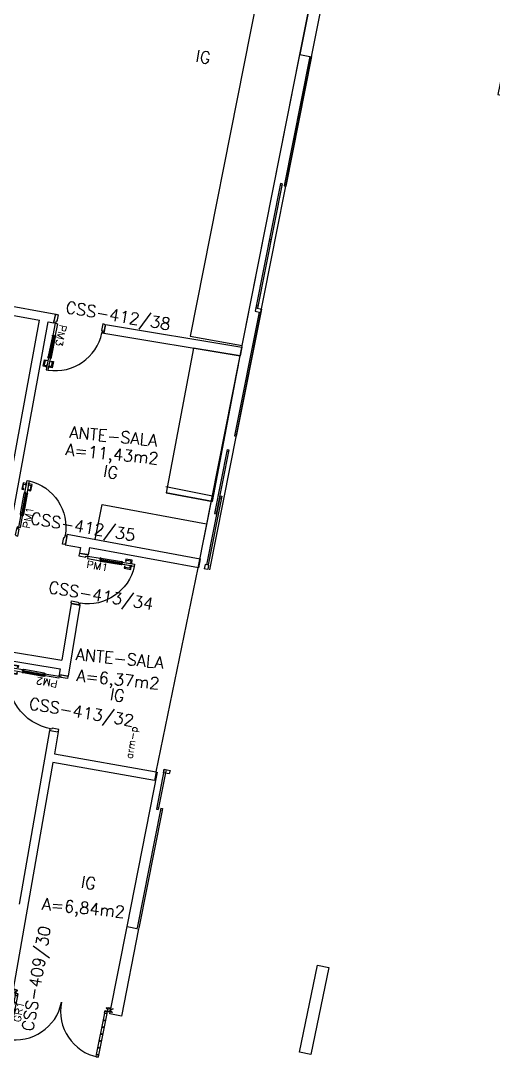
# Model space of a CAD drawing. Extents: x -152 to 150, y 325 to 437.
# Drawn here: x 73.55 to 81.53, y 376.26 to 393.81 of the extents above; entities that cross this region are included whole.
import ezdxf
from ezdxf.enums import TextEntityAlignment as Align

# ---------------------------------------------------------------- set-up
doc = ezdxf.new("R2010")
doc.units = 0
doc.header["$LTSCALE"] = 0.01
doc.header["$MEASUREMENT"] = 0
doc.linetypes.add('HIDDEN', pattern=[0.375, 0.25, -0.125])
doc.layers.get('0').update_dxf_attribs({"linetype": 'CONTINUOUS'})
for name, color, linetype in [('ALV', 2, 'CONTINUOUS'), ('AR-ALV-V', 2, 'CONTINUOUS'), ('AR-BNC', 2, 'CONTINUOUS'), ('AR-BNC-CON', 2, 'CONTINUOUS'), ('AR-MOB-IDE', 2, 'CONTINUOUS'), ('AR-POR', 1, 'CONTINUOUS'), ('AREA', 2, 'CONTINUOUS'), ('BC-TEXTO', 2, 'CONTINUOUS'), ('CENTRO_DE_CUSTO', 1, 'CONTINUOUS'), ('esq-c', 1, 'CONTINUOUS'), ('ESTR', 3, 'CONTINUOUS'), ('grapa', 1, 'HIDDEN'), ('ICC', 1, 'CONTINUOUS'), ('MAÇANETA', 2, 'CONTINUOUS'), ('mov', 1, 'CONTINUOUS'), ('PISO', 1, 'CONTINUOUS'), ('PM-FOLHA-C', 1, 'CONTINUOUS'), ('PM-FOLHA-V', 1, 'CONTINUOUS'), ('PM-FOLHA-V2', 1, 'CONTINUOUS'), ('PM-HATCH', 253, 'CONTINUOUS'), ('PM-MAÇANETA', 1, 'CONTINUOUS'), ('PM-MOVIMENTO', 1, 'CONTINUOUS'), ('PM-TELA-C', 1, 'CONTINUOUS'), ('PM-TXT', 2, 'CONTINUOUS'), ('porta-c', 1, 'CONTINUOUS'), ('porta-v', 1, 'CONTINUOUS'), ('TEXTO', 2, 'CONTINUOUS'), ('TEXTO-ENDEREÇO', 2, 'CONTINUOUS')]:
    doc.layers.add(name, color=color, linetype=linetype)
doc.styles.add('ROMANS', font='romans', dxfattribs={"height": 0.002})
doc.styles.add('S12', font='simplex.shx', dxfattribs={"height": 0.12})
doc.styles.add('UNB-100', font='simplex.shx', dxfattribs={"height": 3})
doc.styles.add('UNB-100-1', font='simplex.shx', dxfattribs={"height": 0.2})

# ---------------------------------------------------------------- blocks, each defined once
blk = doc.blocks.new('PILAR-SSC')
for points in [[(0.003, -27.952), (0.203, -27.952), (0.203, -26.452), (0.003, -26.452)], [(0.203, -42.962), (0.203, -44.462), (0.003, -44.462), (0.003, -42.962)]]:
    blk.add_lwpolyline(points, close=True)
blk = doc.blocks.new('gr1-p')
at = {"layer": 'esq-c'}
for p, q in [((0.041, 0.02), (0.068, 0.02)), ((1.619, 0.02), (1.591, 0.02)), ((0.041, -0.069), (0.041, -0.033)), ((0.042, -0.033), (0.042, -0.069)), ((0.043, -0.031), (0.079, -0.031)), ((0.079, -0.032), (0.043, -0.032)), ((0.079, -0.069), (0.043, -0.069)), ((0.043, -0.071), (0.079, -0.071)), ((0.079, -0.033), (0.079, -0.069)), ((0.081, -0.069), (0.081, -0.033)), ((1.579, -0.069), (1.579, -0.033)), ((1.58, -0.033), (1.58, -0.069)), ((1.617, -0.031), (1.581, -0.031)), ((1.581, -0.032), (1.617, -0.032)), ((1.581, -0.069), (1.617, -0.069)), ((1.617, -0.071), (1.581, -0.071)), ((1.617, -0.033), (1.617, -0.069)), ((1.619, -0.069), (1.619, -0.033)), ((0.039, -0.782), (0.039, -0.838)), ((0.041, -0.818), (0.041, -0.782)), ((0.041, -0.82), (0.041, -0.838)), ((0.042, -0.78), (0.079, -0.78)), ((0.079, -0.781), (0.042, -0.781)), ((0.042, -0.82), (0.079, -0.82)), ((0.042, -0.82), (0.042, -0.838)), ((0.079, -0.818), (0.043, -0.818)), ((0.079, -0.817), (0.079, -0.782)), ((0.081, -0.782), (0.081, -0.817)), ((1.579, -0.782), (1.579, -0.817)), ((1.617, -0.78), (1.581, -0.78)), ((1.581, -0.781), (1.617, -0.781)), ((1.581, -0.817), (1.581, -0.782)), ((1.581, -0.818), (1.617, -0.818)), ((1.617, -0.82), (1.581, -0.82)), ((1.618, -0.817), (1.618, -0.782)), ((1.619, -0.782), (1.619, -0.817))]:
    blk.add_line(p, q, dxfattribs=at)
for points in [[(0.059, 0.018), (0.059, 0.012, -0.414214), (0.057, 0.01), (0.041, 0.01, 0.414214), (0.04, 0.009), (0.04, -0.028, -0.414214), (0.038, -0.03), (0.002, -0.03, -0.414214), (0, -0.028), (0, 0.028, -0.414214), (0.002, 0.03), (0.038, 0.03, -0.414214), (0.04, 0.028), (0.04, 0.022, 0.414214), (0.041, 0.022), (0.068, 0.022, -1), (0.068, 0.019), (0.06, 0.019)], [(0.041, 0.02, -0.414201), (0.038, 0.022), (0.038, 0.028, 0.414214), (0.038, 0.028), (0.002, 0.028, 0.414214), (0.001, 0.028), (0.001, -0.028, 0.414214), (0.002, -0.029), (0.038, -0.029, 0.414214), (0.038, -0.028), (0.038, 0.009, -0.414214), (0.041, 0.012), (0.057, 0.012, 0.414214), (0.058, 0.012), (0.058, 0.018, -0.414214), (0.06, 0.02)], [(1.601, 0.018), (1.601, 0.012, 0.414214), (1.603, 0.01), (1.619, 0.01, -0.414214), (1.62, 0.009), (1.62, -0.028, 0.414214), (1.622, -0.03), (1.658, -0.03, 0.414214), (1.66, -0.028), (1.66, 0.028, 0.414214), (1.658, 0.03), (1.622, 0.03, 0.414214), (1.62, 0.028), (1.62, 0.022, -0.414214), (1.619, 0.022), (1.591, 0.022, 1), (1.591, 0.019), (1.6, 0.019)], [(1.619, 0.02, 0.414201), (1.621, 0.022), (1.621, 0.028, -0.414214), (1.622, 0.028), (1.658, 0.028, -0.414214), (1.658, 0.028), (1.658, -0.028, -0.414214), (1.658, -0.029), (1.622, -0.029, -0.414214), (1.621, -0.028), (1.621, 0.009, 0.414214), (1.619, 0.012), (1.603, 0.012, -0.414214), (1.602, 0.012), (1.602, 0.018, 0.414214), (1.6, 0.02)]]:
    blk.add_lwpolyline(points, format="xyb", dxfattribs=at)
for centre, radius, start, end in [((1.6, 0.018), 0.00075, 0, 90), ((0.043, -0.033), 0.00225, 90, 180), ((0.043, -0.069), 0.00225, 180, 270), ((0.043, -0.033), 0.00075, 90, 180), ((0.043, -0.069), 0.00075, 180, 270), ((0.079, -0.033), 0.00225, 360, 90), ((0.079, -0.033), 0.00075, 360, 90), ((0.079, -0.069), 0.00075, 270, 0), ((0.079, -0.069), 0.00225, 270, 0), ((1.581, -0.033), 0.00225, 90, 180), ((1.581, -0.069), 0.00225, 180, 270), ((1.581, -0.033), 0.00075, 90, 180), ((1.581, -0.069), 0.00075, 180, 270), ((1.617, -0.033), 0.00225, 360, 90), ((1.617, -0.033), 0.00075, 360, 90), ((1.617, -0.069), 0.00075, 270, 0), ((1.617, -0.069), 0.00225, 270, 0), ((0.042, -0.782), 0.00225, 90, 180), ((0.041, -0.838), 0.0015, 180, 0), ((0.042, -0.782), 0.00075, 90, 180), ((0.043, -0.82), 0.002, 90, 180), ((0.079, -0.782), 0.00225, 360, 90), ((0.079, -0.782), 0.00075, 360, 90), ((0.079, -0.817), 0.00075, 270, 0), ((0.079, -0.817), 0.00225, 270, 0), ((1.581, -0.782), 0.00225, 90, 180), ((1.581, -0.817), 0.00225, 180, 270), ((1.581, -0.782), 0.00075, 90, 180), ((1.581, -0.817), 0.00075, 180, 270), ((1.617, -0.782), 0.00225, 360, 90), ((1.617, -0.782), 0.00075, 360, 90), ((1.617, -0.817), 0.00075, 270, 0), ((1.617, -0.817), 0.00225, 270, 0)]:
    blk.add_arc(centre, radius, start, end, dxfattribs=at)
at = {"layer": 'grapa'}
blk.add_line((1.66, 0.005), (1.66, -0.005), dxfattribs=at)
for points in [[(0, -0.005), (-0.049, -0.033), (-0.049, -0.032), (-0.001, -0.004), (-0.001, 0.004), (-0.049, 0.032), (-0.049, 0.033), (0, 0.005)], [(1.66, -0.005), (1.709, -0.033), (1.709, -0.032), (1.661, -0.004), (1.661, 0.004), (1.709, 0.032), (1.709, 0.033), (1.66, 0.005)]]:
    blk.add_lwpolyline(points, dxfattribs=at)
at = {"layer": 'MAÇANETA'}
for p, q in [((0.014, -0.7), (0.009, -0.7)), ((0.009, -0.7), (0.009, -0.8)), ((0.014, -0.7), (0.014, -0.8)), ((0.106, -0.7), (0.111, -0.7)), ((0.106, -0.7), (0.106, -0.8)), ((0.111, -0.7), (0.111, -0.8)), ((0.009, -0.8), (0.019, -0.81)), ((0.014, -0.8), (0.009, -0.8)), ((0.039, -0.79), (0.014, -0.79)), ((0.039, -0.81), (0.019, -0.81)), ((0.081, -0.79), (0.106, -0.79)), ((0.081, -0.81), (0.101, -0.81)), ((0.111, -0.8), (0.101, -0.81)), ((0.106, -0.8), (0.111, -0.8))]:
    blk.add_line(p, q, dxfattribs=at)
at = {"layer": 'mov'}
for centre, radius, start, end in [((0.04, -0.03), 0.79, 270.0979, 0.0094), ((1.618, -0.031), 0.788, 179.8976, 269.886)]:
    blk.add_arc(centre, radius, start, end, dxfattribs=at)
at = {"layer": 'porta-c'}
for centre, radius in [((0.061, -0.189), 0.0075), ((0.061, -0.307), 0.0075), ((0.061, -0.189), 0.005), ((0.061, -0.307), 0.005), ((1.599, -0.189), 0.0075), ((1.599, -0.307), 0.0075), ((1.599, -0.189), 0.005), ((1.599, -0.307), 0.005), ((0.061, -0.425), 0.0075), ((0.061, -0.425), 0.005), ((1.599, -0.425), 0.0075), ((1.599, -0.425), 0.005), ((0.061, -0.543), 0.0075), ((0.061, -0.662), 0.0075), ((0.061, -0.543), 0.005), ((0.061, -0.662), 0.005), ((1.599, -0.543), 0.0075), ((1.599, -0.662), 0.0075), ((1.599, -0.543), 0.005), ((1.599, -0.662), 0.005)]:
    blk.add_circle(centre, radius, dxfattribs=at)
at = {"layer": 'porta-v'}
for p, q in [((0.041, -0.069), (0.041, -0.782)), ((0.081, -0.069), (0.081, -0.782)), ((1.579, -0.069), (1.579, -0.782)), ((1.619, -0.069), (1.619, -0.782))]:
    blk.add_line(p, q, dxfattribs=at)
at = {"layer": 'PM-TXT', "style": 'S12', "width": 1.1, "flags": 1}
blk.add_attdef('LARGURA', (0.414, -0.506), '', height=0.12, rotation=90, dxfattribs=at)
at = {"layer": 'PM-TXT', "style": 'S12', "width": 1.1}
blk.add_attdef('GR', (0.214, -0.506), '', height=0.12, rotation=90, dxfattribs=at)
blk = doc.blocks.new('PM4')
at = {"layer": 'PM-HATCH'}
h = blk.add_hatch(dxfattribs=at)
h.set_pattern_fill('NET3', color=256, scale=0.002, angle=45, style=0)
h.set_pattern_definition([(135, (192.3709505, -142.5179116), (0.00449012806, 0.00449012806), []), (75, (192.3709505, -142.5179116), (0.006133629, -0.00164350094), []), (15, (192.3709505, -142.5179116), (0.00164350094, -0.006133629), [])])
h.paths.add_polyline_path([(0.0475, 0.6975), (0.046, 0.6975), (0.046, 0.3175), (0.0475, 0.3175)])
at = {"layer": 'PM-FOLHA-C'}
for p, q in [((0.03, 0.6975), (0.0475, 0.6975)), ((0.0475, 0.6975), (0.0475, 0.6825)), ((0.03, 0.3175), (0.0475, 0.3175)), ((0.0475, 0.3175), (0.0475, 0.3325))]:
    blk.add_line(p, q, dxfattribs=at)
for points in [[(0.03, 0.6975), (0.03, 0.94), (0.065, 0.94), (0.065, 0.6825), (0.0475, 0.6825)], [(0.03, 0.3175), (0.03, 0.075), (0.065, 0.075), (0.065, 0.3325), (0.0475, 0.3325)]]:
    blk.add_lwpolyline(points, dxfattribs=at)
for points in [[(0.046, 0.6975), (0.02, 0.6975), (0.02, 0.6825), (0.046, 0.6825)], [(0.065, 0.6975), (0.075, 0.6975), (0.075, 0.6825), (0.065, 0.6825)], [(0.046, 0.3325), (0.02, 0.3325), (0.02, 0.3175), (0.046, 0.3175)], [(0.065, 0.3175), (0.075, 0.3175), (0.075, 0.3325), (0.065, 0.3325)]]:
    blk.add_lwpolyline(points, close=True, dxfattribs=at)
at = {"layer": 'PM-FOLHA-V'}
for p, q in [((0.02, 0.3325), (0.02, 0.6825)), ((0.065, 0.6825), (0.065, 0.3325)), ((0.075, 0.6825), (0.075, 0.3325))]:
    blk.add_line(p, q, dxfattribs=at)
at = {"layer": 'PM-FOLHA-V2'}
for points in [[(0.01, -0.065), (0.01, -0.075), (0.045, -0.075), (0.045, 0.04), (0.03, 0.04), (0.03, 0.075), (0.01, 0.075), (0.01, 0.065), (0, 0.065), (0, -0.065)], [(0.95, -0.065), (0.95, -0.075), (0.915, -0.075), (0.915, 0.04), (0.93, 0.04), (0.93, 0.075), (0.95, 0.075), (0.95, 0.065), (0.96, 0.065), (0.96, -0.065)]]:
    blk.add_lwpolyline(points, close=True, dxfattribs=at)
at = {"layer": 'PM-MAÇANETA'}
for points in [[(0.025, 0.89), (-0.03, 0.89), (-0.03, 0.78), (0.005, 0.78), (0.005, 0.79), (-0.015, 0.79), (-0.015, 0.8685, -0.4142136), (-0.0135, 0.87), (0.025, 0.87)], [(0.125, 0.89), (0.07, 0.89), (0.07, 0.87), (0.1085, 0.87, -0.4142136), (0.11, 0.8685), (0.11, 0.79), (0.09, 0.79), (0.09, 0.78), (0.125, 0.78)]]:
    blk.add_lwpolyline(points, format="xyb", close=True, dxfattribs=at)
for points in [[(0.025, 0.86), (0.025, 0.9), (0.03, 0.9), (0.03, 0.86)], [(0.07, 0.86), (0.07, 0.9), (0.065, 0.9), (0.065, 0.86)]]:
    blk.add_lwpolyline(points, close=True, dxfattribs=at)
at = {"layer": 'PM-MOVIMENTO'}
blk.add_arc((0.03, 0.04), 0.9, 0, 90, dxfattribs=at)
at = {"layer": 'PM-TELA-C'}
blk.add_lwpolyline([(0.0475, 0.6975), (0.046, 0.6975), (0.046, 0.3175), (0.0475, 0.3175)], close=True, dxfattribs=at)
at = {"layer": 'PM-TXT', "style": 'S12', "width": 1.1}
blk.add_attdef('PM', (0.2264, 0.0752), '', height=0.12, rotation=90, dxfattribs=at)
blk = doc.blocks.new('PM3')
at = {"layer": 'PM-HATCH'}
h = blk.add_hatch(dxfattribs=at)
h.set_pattern_fill('NET3', color=256, scale=0.002, angle=45, style=0)
h.set_pattern_definition([(45, (-192.3709505, -142.5504116), (-0.00449012806, 0.00449012806), []), (105, (-192.3709505, -142.5504116), (-0.006133629, -0.00164350094), []), (165, (-192.3709505, -142.5504116), (-0.00164350094, -0.006133629), [])])
h.paths.add_polyline_path([(-0.048, 0.665), (-0.046, 0.665), (-0.046, 0.285), (-0.048, 0.285)])
at = {"layer": 'PM-FOLHA-C'}
for p, q in [((-0.048, 0.665), (-0.048, 0.65)), ((-0.03, 0.665), (-0.048, 0.665)), ((-0.048, 0.285), (-0.048, 0.3)), ((-0.03, 0.285), (-0.048, 0.285))]:
    blk.add_line(p, q, dxfattribs=at)
for points in [[(-0.03, 0.665), (-0.03, 0.875), (-0.065, 0.875), (-0.065, 0.65), (-0.048, 0.65)], [(-0.03, 0.285), (-0.03, 0.075), (-0.065, 0.075), (-0.065, 0.3), (-0.048, 0.3)]]:
    blk.add_lwpolyline(points, dxfattribs=at)
for points in [[(-0.065, 0.665), (-0.075, 0.665), (-0.075, 0.65), (-0.065, 0.65)], [(-0.046, 0.665), (-0.02, 0.665), (-0.02, 0.65), (-0.046, 0.65)], [(-0.065, 0.285), (-0.075, 0.285), (-0.075, 0.3), (-0.065, 0.3)], [(-0.046, 0.3), (-0.02, 0.3), (-0.02, 0.285), (-0.046, 0.285)]]:
    blk.add_lwpolyline(points, close=True, dxfattribs=at)
at = {"layer": 'PM-FOLHA-V'}
for p, q in [((-0.075, 0.65), (-0.075, 0.3)), ((-0.065, 0.65), (-0.065, 0.3)), ((-0.02, 0.3), (-0.02, 0.65))]:
    blk.add_line(p, q, dxfattribs=at)
at = {"layer": 'PM-FOLHA-V2'}
for points in [[(-0.85, -0.065), (-0.85, -0.075), (-0.815, -0.075), (-0.815, 0.04), (-0.83, 0.04), (-0.83, 0.075), (-0.85, 0.075), (-0.85, 0.065), (-0.86, 0.065), (-0.86, -0.065)], [(-0.01, -0.065), (-0.01, -0.075), (-0.045, -0.075), (-0.045, 0.04), (-0.03, 0.04), (-0.03, 0.075), (-0.01, 0.075), (-0.01, 0.065), (0, 0.065), (0, -0.065)]]:
    blk.add_lwpolyline(points, close=True, dxfattribs=at)
at = {"layer": 'PM-MAÇANETA'}
for points in [[(-0.125, 0.825), (-0.07, 0.825), (-0.07, 0.805), (-0.109, 0.805, 0.414214), (-0.11, 0.803), (-0.11, 0.725), (-0.09, 0.725), (-0.09, 0.715), (-0.125, 0.715)], [(-0.025, 0.825), (0.03, 0.825), (0.03, 0.715), (-0.005, 0.715), (-0.005, 0.725), (0.015, 0.725), (0.015, 0.803, 0.414214), (0.013, 0.805), (-0.025, 0.805)]]:
    blk.add_lwpolyline(points, format="xyb", close=True, dxfattribs=at)
for points in [[(-0.07, 0.795), (-0.07, 0.835), (-0.065, 0.835), (-0.065, 0.795)], [(-0.025, 0.795), (-0.025, 0.835), (-0.03, 0.835), (-0.03, 0.795)]]:
    blk.add_lwpolyline(points, close=True, dxfattribs=at)
at = {"layer": 'PM-MOVIMENTO'}
blk.add_arc((-0.026, 0.072), 0.804, 92.8015, 179.7608, dxfattribs=at)
at = {"layer": 'PM-TELA-C'}
blk.add_lwpolyline([(-0.048, 0.665), (-0.046, 0.665), (-0.046, 0.285), (-0.048, 0.285)], close=True, dxfattribs=at)
at = {"layer": 'PM-TXT', "style": 'S12', "width": 1.1}
blk.add_attdef('PM', (-0.101, 0.075), '', height=0.12, rotation=90, dxfattribs=at)
blk = doc.blocks.new('BC19')
at = {"layer": 'AR-BNC'}
blk.add_lwpolyline([(-0.002, 0), (-0.002, -1.6), (0.887, -1.606), (0.892, -0.908), (5.66, -0.982), (5.425, -11.475), (6.32, -11.475), (6.575, -0.103)], close=True, dxfattribs=at)
at = {"layer": 'BC-TEXTO', "style": 'S12'}
for tag, p, flags in [('BANCADA', (0.957, -0.873), 2), ('TAMANHO', (0.957, -1.073), 3), ('ACABAMENTO', (0.957, -1.273), 3), ('APOIO', (0.957, -1.473), 3)]:
    blk.add_attdef(tag, p, '', height=0.12, dxfattribs=dict(at, flags=flags))
blk = doc.blocks.new('BC22')
at = {"layer": 'AR-BNC'}
blk.add_lwpolyline([(0, 0), (-0.8, 0), (-0.856, -2.482), (-0.056, -2.5)], close=True, dxfattribs=at)
blk.add_lwpolyline([(-0.056, -2.5), (-0.856, -2.482)], dxfattribs=at)
at = {"layer": 'BC-TEXTO', "style": 'S12'}
for tag, p, flags in [('BANCADA', (-0.774, -0.158), 2), ('TAMANHO', (-0.774, -0.358), 3), ('ACABAMENTO', (-0.774, -0.558), 3), ('APOIO', (-0.774, -0.758), 3)]:
    blk.add_attdef(tag, p, '', height=0.12, dxfattribs=dict(at, flags=flags))

msp = doc.modelspace()

# ---------------------------------------------------------------- linework, layer by layer
at = {"layer": 'ALV'}
for p, q in [((70.85, 389.459), (74.139, 388.859)), ((70.823, 389.311), (73.863, 388.757)), ((74.108, 388.71), (74.139, 388.859)), ((73.235, 385.314), (73.863, 388.757)), ((73.383, 385.287), (74.01, 388.73)), ((74.01, 388.73), (74.108, 388.71)), ((74.981, 388.684), (74.95, 388.537)), ((74.981, 388.684), (77.285, 388.3)), ((74.95, 388.537), (77.256, 388.152)), ((74.332, 385.143), (74.3, 384.967)), ((74.332, 385.143), (76.579, 384.728)), ((74.3, 384.967), (74.559, 384.92)), ((74.709, 384.917), (74.687, 384.795)), ((74.398, 383.973), (74.24, 383.018)), ((74.546, 383.948), (74.347, 382.75)), ((74.398, 383.973), (74.546, 383.948)), ((69.772, 383.61), (74.215, 382.87)), ((70.587, 383.627), (74.24, 383.018)), ((74.215, 382.87), (74.2, 382.775)), ((74.2, 382.775), (74.347, 382.75)), ((74.034, 381.831), (73.52, 378.896)), ((74.034, 381.831), (74.182, 381.805)), ((74.182, 381.805), (74.117, 381.436)), ((74.091, 381.288), (73.402, 377.368))]:
    msp.add_line(p, q, dxfattribs=at)
for points in [[(77.285, 388.3), (77.256, 388.152)], [(74.559, 384.92), (74.541, 384.822), (74.687, 384.795)], [(76.579, 384.728), (76.552, 384.576), (74.71, 384.916)], [(74.117, 381.436), (75.836, 381.135), (75.81, 380.987), (74.091, 381.288)]]:
    msp.add_lwpolyline(points, dxfattribs=at)
at = {"layer": 'AR-ALV-V'}
msp.add_line((76.64, 385.054), (77.224, 387.997), dxfattribs=at)
at = {"layer": 'AR-BNC-CON', "color": 1}
msp.add_line((74.922, 385.644), (76.688, 385.318), dxfattribs=at)
at = {"layer": 'AR-BNC-CON'}
msp.add_lwpolyline([(76.785, 385.787), (76.001, 385.943)], dxfattribs=at)
at = {"layer": 'AR-BNC-CON', "color": 1}
msp.add_lwpolyline([(74.805, 385.056), (74.922, 385.644)], dxfattribs=at)
at = {"layer": 'ICC', "color": 1}
for p, q in [((78.431, 393.21), (77.997, 391.023)), ((78.461, 393.205), (78.027, 391.017)), ((78.227, 392.183), (78.257, 392.177)), ((78.233, 392.213), (78.262, 392.207)), ((77.935, 391.066), (77.518, 388.967)), ((77.964, 391.061), (77.548, 388.961)), ((77.958, 391.031), (77.929, 391.037)), ((77.964, 391.061), (77.935, 391.066)), ((77.997, 391.023), (78.027, 391.017)), ((78.003, 391.053), (78.033, 391.047)), ((77.742, 390.094), (77.771, 390.089)), ((77.747, 390.124), (77.777, 390.118)), ((77.575, 388.892), (77.161, 386.805)), ((77.616, 388.945), (77.19, 386.799)), ((77.518, 388.964), (77.506, 388.906)), ((77.506, 388.906), (77.604, 388.886)), ((77.548, 388.961), (77.518, 388.967)), ((77.518, 388.964), (77.616, 388.945)), ((77.554, 388.991), (77.524, 388.997)), ((77.569, 388.862), (77.598, 388.857)), ((77.161, 386.805), (77.19, 386.799)), ((77.166, 386.834), (77.196, 386.828)), ((77.034, 386.575), (76.821, 385.493)), ((77.064, 386.569), (76.85, 385.487)), ((77.029, 386.546), (77.058, 386.54)), ((77.034, 386.575), (77.064, 386.569)), ((76.917, 385.789), (76.687, 384.627)), ((76.947, 385.784), (76.717, 384.624)), ((76.911, 385.76), (76.94, 385.754)), ((76.912, 385.76), (76.941, 385.754)), ((76.917, 385.789), (76.947, 385.784)), ((76.821, 385.493), (76.85, 385.487)), ((76.827, 385.523), (76.856, 385.517)), ((76.662, 384.632), (76.648, 384.559)), ((76.721, 384.62), (76.662, 384.632)), ((76.719, 384.624), (76.69, 384.629)), ((76.721, 384.62), (76.706, 384.548)), ((75.836, 381.135), (76.545, 384.578)), ((76.706, 384.548), (76.648, 384.559)), ((76.706, 384.548), (76.677, 384.554)), ((75.973, 381.175), (75.839, 380.503)), ((76.002, 381.169), (75.869, 380.497)), ((75.961, 381.116), (75.973, 381.175)), ((76.058, 381.097), (75.961, 381.116)), ((75.97, 381.176), (76.07, 381.156)), ((76.07, 381.156), (76.058, 381.097)), ((75.914, 380.518), (75.513, 378.497)), ((75.936, 380.479), (75.542, 378.491)), ((75.839, 380.503), (75.869, 380.497)), ((75.845, 380.532), (75.874, 380.526)), ((75.908, 380.489), (75.937, 380.483)), ((75.914, 380.518), (75.943, 380.513)), ((75.914, 380.518), (75.943, 380.513)), ((75.943, 380.513), (75.936, 380.479))]:
    msp.add_line(p, q, dxfattribs=at)
for points in [[(76.545, 384.578), (78.264, 393.243)], [(76.742, 384.541), (78.461, 393.205)], [(75.344, 378.52), (75.861, 381.126)]]:
    msp.add_lwpolyline(points, dxfattribs=at)
at = {"layer": 'PISO'}
msp.add_arc((0.463, 0.506), 382.359, 69.08957, 90.01762, dxfattribs=at)

# ---------------------------------------------------------------- block references
at = {"layer": 'AR-BNC-CON', "rotation": 350.0636090497904}
msp.add_blockref('BC19', (73.044, 400.723), dxfattribs=at)
at = {"layer": 'AR-BNC-CON', "color": 1, "rotation": 350.5375895356288}
msp.add_blockref('BC22', (77.256, 388.152), dxfattribs=at)
at = {"layer": 'AR-POR'}
for name, p, rotation, values in [('PM3', (74.123, 388.784), 168.3595992524837, {'PM': 'PM3'}), ('gr1-p', (73.428, 377.434), 348.7804878049665, {'GR': 'GR1'})]:
    msp.add_blockref(name, p, dxfattribs=dict(at, rotation=rotation)).add_auto_attribs(values)
ref = msp.add_blockref('PM3', (73.468, 385.195), dxfattribs=dict(at, xscale=-1, rotation=349.6746532388488))
ref.add_attrib('PM', 'PM1', (73.699, 385.23), dxfattribs={"layer": 'PM-TXT', "height": 0.12, "rotation": 79.6747, "style": 'S12', "width": 1.1})
ref = msp.add_blockref('PM3', (74.613, 384.809), dxfattribs=dict(at, xscale=-1, rotation=260.5375895356199))
ref.add_attrib('PM', 'PM1', (74.651, 384.578), dxfattribs={"layer": 'PM-TXT', "height": 0.12, "rotation": 350.5376, "style": 'S12', "width": 1.1})
ref = msp.add_blockref('PM4', (74.274, 382.763), dxfattribs=dict(at, xscale=-1, rotation=80.0636090497948))
ref.add_attrib('PM', 'PM2', (74.181, 382.671), dxfattribs={"layer": 'PM-TXT', "height": 0.12, "rotation": 170.0636, "style": 'S12', "width": 1.1})
at = {"layer": 'ESTR'}
for p, rotation in [((83.7, 420.662), 348.7804878048768), ((87.274, 419.938), 348.2926829268277)]:
    msp.add_blockref('PILAR-SSC', p, dxfattribs=dict(at, rotation=rotation))

# ---------------------------------------------------------------- texts
at = {"layer": 'AR-MOB-IDE', "insert": (75.474, 381.339), "char_height": 0.12, "width": 1.7316, "attachment_point": 7, "rotation": 80.7559, "style": 'ROMANS'}
msp.add_mtext('arm-p', dxfattribs=at)
at = {"layer": 'AREA', "style": 'UNB-100'}
for s, p in [('A=11,43m2', (74.297, 386.476)), ('A=6,37m2', (74.483, 382.662)), ('A=6,84m2', (73.898, 378.806))]:
    msp.add_text(s, height=0.2, rotation=354.3257, dxfattribs=at).set_placement(p)
at = {"layer": 'CENTRO_DE_CUSTO', "linetype": 'Continuous', "style": 'UNB-100'}
for p in [(76.491, 393.123), (74.93, 386.116), (75.04, 382.35), (74.553, 379.182)]:
    msp.add_text('IG', height=0.2, rotation=350.0543, dxfattribs=at).set_placement(p)
at = {"layer": 'TEXTO', "style": 'UNB-100'}
for p in [(74.361, 386.77), (74.468, 383.02)]:
    msp.add_text('ANTE-SALA', height=0.2, rotation=354.4369, dxfattribs=at).set_placement(p)
at = {"layer": 'TEXTO-ENDEREÇO', "style": 'UNB-100-1'}
for s, rotation, p in [('CSS-412/38', 350.4942, (75.177, 388.733)), ('CSS-412/35', 350.4942, (74.583, 385.171)), ('CSS-413/34', 350.4942, (74.887, 384.008)), ('CSS-413/32', 350.4942, (74.559, 382.042)), ('CSS-409/30', 80.4942, (73.907, 377.626))]:
    msp.add_text(s, height=0.2, rotation=rotation, dxfattribs=at).set_placement(p, align=Align.CENTER)

doc.saveas('drawing.dxf')
